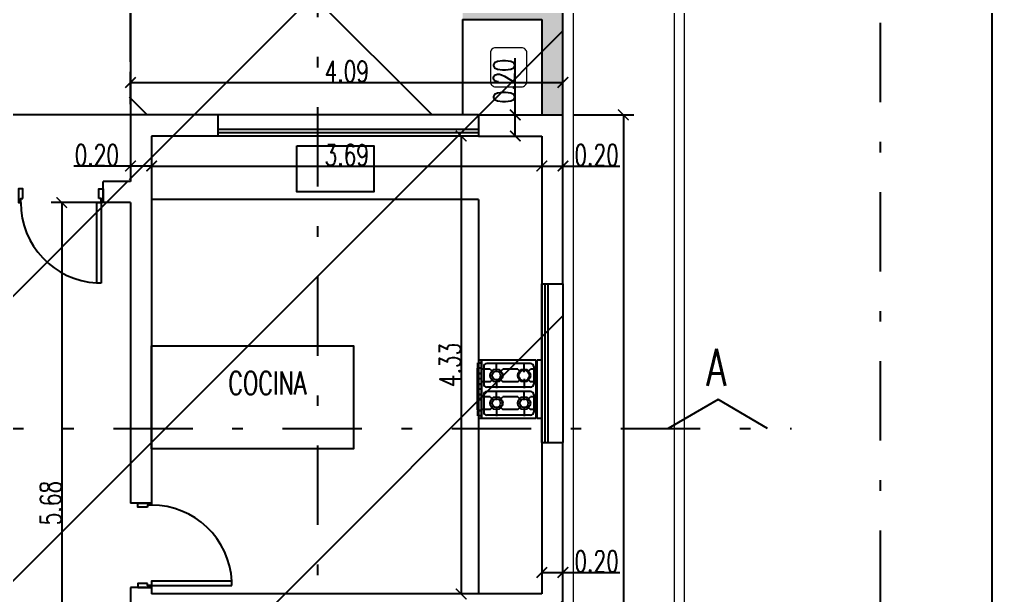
# Model space of a CAD drawing. Header units: millimetres. Extents: x 237 to 802, y 86 to 296.
# Drawn here: x 373.05 to 382.34, y 119.41 to 124.86 of the extents above; entities that cross this region are included whole.
import ezdxf

# ---------------------------------------------------------------- set-up
doc = ezdxf.new("R2010")
doc.units = ezdxf.units.MM
doc.linetypes.add('2040-Superposicion Puentes 20-21-22 con cintas TDC-023-024-025$0$DASHDOT2', pattern=[0.5, 0.25, -0.125, 0, -0.125])
doc.layers.get('Defpoints').update_dxf_attribs({"color": 254})
for name, color, linetype in [('01-MUROS', 6, 'Continuous'), ('02', 1, 'Continuous'), ('02-CARPINTERÍAS', 9, 'Continuous'), ('MUROS', 6, 'Continuous')]:
    doc.layers.add(name, color=color, linetype=linetype)
doc.layers.add('05-MOBILIARIO SANITARIOS', color=144, linetype='Continuous', lineweight=13)
doc.layers.add('06-SOLADOS', color=9, linetype='Continuous', lineweight=25)
doc.styles.add('GRAL', font='romans.shx', dxfattribs={"width": 0.7})
doc.dimstyles.new('C-100-2', dxfattribs={"dimscale": 0, "dimtxt": 0.2, "dimasz": 0.1, "dimexe": 0.1, "dimexo": 0.1, "dimgap": 0.005, "dimtad": 1, "dimzin": 0, "dimdsep": 46, "dimtxsty": 'GRAL', "dimblk1": 'ARCHTICK', "dimblk2": 'ARCHTICK', "dimsah": 1, "dimcen": 0, "dimclrd": 9, "dimclre": 9, "dimclrt": 1, "dimazin": 0, "dimtfac": 1, "dimtofl": 0, "dimtmove": 0, "dimatfit": 2, "dimldrblk": 'ARCHTICK', "dimfxl": 0, "dimtolj": 1, "dimtzin": 0, "dimarcsym": 0})
pattern_1 = [(45, (2e-12, -2.89), (-1.347038, 1.347038), [])]

# ---------------------------------------------------------------- blocks, each defined once
blk = doc.blocks.new('_ArchTick')
at = {"color": 0, "linetype": 'ByBlock', "const_width": 0.15}
blk.add_lwpolyline([(-0.5, -0.5), (0.5, 0.5)], dxfattribs=at)
blk = doc.blocks.new('*D26')
at = {"color": 9, "lineweight": -2}
for p, q in [((377.9879, 122.6332), (377.9879, 119.5289)), ((377.9879, 119.6289), (378.1879, 119.6289)), ((378.1879, 119.6289), (378.7245, 119.6289))]:
    blk.add_line(p, q, dxfattribs=at)
at = {"layer": 'Defpoints', "color": 0}
for p in [(377.9879, 122.7332), (378.1879, 119.6289), (378.1879, 119.6289)]:
    blk.add_point(p, dxfattribs=at)
at = {"color": 9, "lineweight": -2, "xscale": 0.1, "yscale": 0.1, "zscale": 0.1, "rotation": 180}
blk.add_blockref('_ArchTick', (377.9879, 119.6289), dxfattribs=at)
at = {"color": 9, "lineweight": -2, "xscale": 0.1, "yscale": 0.1, "zscale": 0.1}
blk.add_blockref('_ArchTick', (378.1879, 119.6289), dxfattribs=at)
at = {"color": 1, "insert": (378.5062, 119.7339), "char_height": 0.2, "attachment_point": 5, "style": 'GRAL'}
blk.add_mtext('\\A1;0.20', dxfattribs=at)
blk = doc.blocks.new('*D35')
at = {"color": 9, "lineweight": -2}
for p, q in [((381.2879, 152.0253), (382.3426, 152.0253)), ((382.2426, 152.0253), (382.2426, 105.6153)), ((381.2879, 105.6153), (382.3426, 105.6153))]:
    blk.add_line(p, q, dxfattribs=at)
at = {"layer": 'Defpoints', "color": 0}
for p in [(381.1879, 152.0253), (381.1879, 105.6153), (382.2426, 105.6153)]:
    blk.add_point(p, dxfattribs=at)
at = {"color": 9, "lineweight": -2, "xscale": 0.1, "yscale": 0.1, "zscale": 0.1}
for p, rotation in [((382.2426, 152.0253), 90), ((382.2426, 105.6153), 270)]:
    blk.add_blockref('_ArchTick', p, dxfattribs=dict(at, rotation=rotation))
at = {"color": 1, "insert": (382.1376, 128.8203), "char_height": 0.2, "attachment_point": 5, "rotation": 90, "style": 'GRAL'}
blk.add_mtext('\\A1;46.41', dxfattribs=at)
blk = doc.blocks.new('*D97')
at = {"color": 9, "lineweight": -2}
for p, q in [((378.2879, 123.9553), (378.859, 123.9553)), ((378.759, 123.9553), (378.759, 112.6153)), ((378.2879, 112.6153), (378.859, 112.6153))]:
    blk.add_line(p, q, dxfattribs=at)
at = {"layer": 'Defpoints', "color": 0}
for p in [(378.1879, 123.9553), (378.1879, 112.6153), (378.759, 112.6153)]:
    blk.add_point(p, dxfattribs=at)
at = {"color": 9, "lineweight": -2, "xscale": 0.1, "yscale": 0.1, "zscale": 0.1}
for p, rotation in [((378.759, 123.9553), 90), ((378.759, 112.6153), 270)]:
    blk.add_blockref('_ArchTick', p, dxfattribs=dict(at, rotation=rotation))
at = {"color": 1, "insert": (378.654, 118.2853), "char_height": 0.2, "attachment_point": 5, "rotation": 90, "style": 'GRAL'}
blk.add_mtext('\\A1;11.34', dxfattribs=at)
blk = doc.blocks.new('*D116')
at = {"color": 9, "lineweight": -2}
for p, q in [((373.9979, 123.1253), (373.3484, 123.1253)), ((373.4484, 123.1253), (373.4484, 117.4453)), ((373.9979, 117.4453), (373.3484, 117.4453))]:
    blk.add_line(p, q, dxfattribs=at)
at = {"layer": 'Defpoints', "color": 0}
for p in [(374.0979, 123.1253), (373.4484, 117.4453), (374.0979, 117.4453)]:
    blk.add_point(p, dxfattribs=at)
at = {"color": 9, "lineweight": -2, "xscale": 0.1, "yscale": 0.1, "zscale": 0.1}
for p, rotation in [((373.4484, 123.1253), 90), ((373.4484, 117.4453), 270)]:
    blk.add_blockref('_ArchTick', p, dxfattribs=dict(at, rotation=rotation))
at = {"color": 1, "insert": (373.3434, 120.2853), "char_height": 0.2, "attachment_point": 5, "rotation": 90, "style": 'GRAL'}
blk.add_mtext('\\A1;5.68', dxfattribs=at)
blk = doc.blocks.new('*D125')
at = {"color": 9, "lineweight": -2}
for p, q in [((374.0979, 124.0553), (374.0979, 124.3615)), ((378.1879, 124.0553), (378.1879, 124.3615)), ((374.0979, 124.2615), (378.1879, 124.2615))]:
    blk.add_line(p, q, dxfattribs=at)
at = {"layer": 'Defpoints', "color": 0}
for p in [(378.1879, 124.2615), (374.0979, 123.9553), (378.1879, 123.9553)]:
    blk.add_point(p, dxfattribs=at)
at = {"color": 9, "lineweight": -2, "xscale": 0.1, "yscale": 0.1, "zscale": 0.1, "rotation": 180}
blk.add_blockref('_ArchTick', (374.0979, 124.2615), dxfattribs=at)
at = {"color": 9, "lineweight": -2, "xscale": 0.1, "yscale": 0.1, "zscale": 0.1}
blk.add_blockref('_ArchTick', (378.1879, 124.2615), dxfattribs=at)
at = {"color": 1, "insert": (376.1429, 124.3665), "char_height": 0.2, "attachment_point": 5, "style": 'GRAL'}
blk.add_mtext('\\A1;4.09', dxfattribs=at)
blk = doc.blocks.new('*D182')
at = {"color": 9, "lineweight": -2}
for p, q in [((374.2979, 123.6553), (374.2979, 123.3714)), ((377.9879, 123.6553), (377.9879, 123.3714)), ((374.2979, 123.4714), (377.9879, 123.4714))]:
    blk.add_line(p, q, dxfattribs=at)
at = {"layer": 'Defpoints', "color": 0}
for p in [(374.2979, 123.7553), (377.9879, 123.7553), (377.9879, 123.4714)]:
    blk.add_point(p, dxfattribs=at)
at = {"color": 9, "lineweight": -2, "xscale": 0.1, "yscale": 0.1, "zscale": 0.1, "rotation": 180}
blk.add_blockref('_ArchTick', (374.2979, 123.4714), dxfattribs=at)
at = {"color": 9, "lineweight": -2, "xscale": 0.1, "yscale": 0.1, "zscale": 0.1}
blk.add_blockref('_ArchTick', (377.9879, 123.4714), dxfattribs=at)
at = {"color": 1, "insert": (376.1429, 123.5764), "char_height": 0.2, "attachment_point": 5, "style": 'GRAL'}
blk.add_mtext('\\A1;3.69', dxfattribs=at)
blk = doc.blocks.new('*D183')
at = {"color": 9, "lineweight": -2}
for p, q in [((377.3765, 123.7553), (377.1252, 123.7553)), ((377.2252, 123.7553), (377.2252, 119.4253)), ((377.3765, 119.4253), (377.1252, 119.4253))]:
    blk.add_line(p, q, dxfattribs=at)
at = {"layer": 'Defpoints', "color": 0}
for p in [(377.4765, 123.7553), (377.2252, 119.4253), (377.4765, 119.4253)]:
    blk.add_point(p, dxfattribs=at)
at = {"color": 9, "lineweight": -2, "xscale": 0.1, "yscale": 0.1, "zscale": 0.1}
for p, rotation in [((377.2252, 123.7553), 90), ((377.2252, 119.4253), 270)]:
    blk.add_blockref('_ArchTick', p, dxfattribs=dict(at, rotation=rotation))
at = {"color": 1, "insert": (377.1202, 121.5903), "char_height": 0.2, "attachment_point": 5, "rotation": 90, "style": 'GRAL'}
blk.add_mtext('\\A1;4.33', dxfattribs=at)
blk = doc.blocks.new('*D184')
at = {"color": 9, "lineweight": -2}
for p, q in [((377.7366, 123.9553), (377.7366, 124.492)), ((377.7366, 123.7553), (377.7366, 123.9553))]:
    blk.add_line(p, q, dxfattribs=at)
at = {"layer": 'Defpoints', "color": 0}
for p in [(377.7366, 123.9553), (377.7366, 123.9553), (377.7366, 123.7553)]:
    blk.add_point(p, dxfattribs=at)
at = {"color": 9, "lineweight": -2, "xscale": 0.1, "yscale": 0.1, "zscale": 0.1}
for p, rotation in [((377.7366, 123.9553), 90), ((377.7366, 123.7553), 270)]:
    blk.add_blockref('_ArchTick', p, dxfattribs=dict(at, rotation=rotation))
at = {"color": 1, "insert": (377.6316, 124.2736), "char_height": 0.2, "attachment_point": 5, "rotation": 90, "style": 'GRAL'}
blk.add_mtext('\\A1;0.20', dxfattribs=at)
blk = doc.blocks.new('*D185')
at = {"color": 9, "lineweight": -2}
for p, q in [((377.9879, 123.4714), (378.1879, 123.4714)), ((378.1879, 123.4714), (378.7245, 123.4714))]:
    blk.add_line(p, q, dxfattribs=at)
at = {"layer": 'Defpoints', "color": 0}
for p in [(377.9879, 123.4714), (378.1879, 123.4714), (378.1879, 123.4714)]:
    blk.add_point(p, dxfattribs=at)
at = {"color": 9, "lineweight": -2, "xscale": 0.1, "yscale": 0.1, "zscale": 0.1, "rotation": 180}
blk.add_blockref('_ArchTick', (377.9879, 123.4714), dxfattribs=at)
at = {"color": 9, "lineweight": -2, "xscale": 0.1, "yscale": 0.1, "zscale": 0.1}
blk.add_blockref('_ArchTick', (378.1879, 123.4714), dxfattribs=at)
at = {"color": 1, "insert": (378.5062, 123.5764), "char_height": 0.2, "attachment_point": 5, "style": 'GRAL'}
blk.add_mtext('\\A1;0.20', dxfattribs=at)
blk = doc.blocks.new('*D186')
at = {"color": 9, "lineweight": -2}
for p, q in [((374.0979, 123.4714), (373.5612, 123.4714)), ((374.2979, 123.4714), (374.0979, 123.4714))]:
    blk.add_line(p, q, dxfattribs=at)
at = {"layer": 'Defpoints', "color": 0}
for p in [(374.0979, 123.4714), (374.0979, 123.4714), (374.2979, 123.4714)]:
    blk.add_point(p, dxfattribs=at)
at = {"color": 9, "lineweight": -2, "xscale": 0.1, "yscale": 0.1, "zscale": 0.1, "rotation": 180}
blk.add_blockref('_ArchTick', (374.0979, 123.4714), dxfattribs=at)
at = {"color": 9, "lineweight": -2, "xscale": 0.1, "yscale": 0.1, "zscale": 0.1}
blk.add_blockref('_ArchTick', (374.2979, 123.4714), dxfattribs=at)
at = {"color": 1, "insert": (373.7795, 123.5764), "char_height": 0.2, "attachment_point": 5, "style": 'GRAL'}
blk.add_mtext('\\A1;0.20', dxfattribs=at)

msp = doc.modelspace()

# ---------------------------------------------------------------- hatches: boundary and pattern name
h = msp.add_hatch()
h.set_pattern_fill('ANSI37', color=9, scale=0.6)
h.set_pattern_definition([(45, (2e-12, -2.89), (-1.347038, 1.347038), []), (135, (2e-12, -2.89), (-1.347038, -1.347038), [])])
h.paths.add_polyline_path([(374.0879, 133.1653), (378.1879, 133.1653), (378.1879, 123.9553), (374.0879, 123.9553)])
h = msp.add_hatch(color=9)
h.dxf.hatch_style = 1
h.paths.add_polyline_path([(378.1879, 127.0653), (377.9879, 127.0653), (377.2379, 127.0653), (377.2379, 126.7853), (377.9879, 126.7853), (377.9879, 124.9753), (377.2379, 124.9753), (377.2379, 124.8553), (377.9879, 124.8553), (377.9879, 123.9553), (378.1879, 123.9553)])
h = msp.add_hatch()
h.set_pattern_fill('ANSI31', color=9, scale=0.6)
h.set_pattern_definition(pattern_1)
h.paths.add_polyline_path([(364.1879, 126.9553), (374.0979, 126.9553), (374.0979, 123.9553), (364.1879, 123.9553)])
h = msp.add_hatch()
h.set_pattern_fill('ANSI31', color=9, scale=0.6)
h.set_pattern_definition(pattern_1)
h.paths.add_polyline_path([(364.1879, 123.9553), (371.1379, 123.9553), (371.1379, 123.3253), (374.0879, 123.3253), (374.0879, 123.9553), (378.1879, 123.9553), (378.1879, 112.6153), (374.2279, 112.6153), (374.2279, 117.2253), (371.4179, 117.2253), (371.4179, 114.3353), (368.8179, 114.3353), (368.8179, 115.8253), (364.1879, 115.8253)])

# ---------------------------------------------------------------- linework, layer by layer
at = {"color": 7, "linetype": '2040-Superposicion Puentes 20-21-22 con cintas TDC-023-024-025$0$DASHDOT2', "ltscale": 3}
for p, q in [((381.1879, 152.0253), (381.1879, 105.6153)), ((375.8685, 110.4776), (375.8685, 134.4091)), ((362.7362, 120.9911), (380.3496, 120.9911))]:
    msp.add_line(p, q, dxfattribs=at)
at = {"color": 9}
for p, q in [((374.0879, 126.7853), (374.0979, 123.9553)), ((377.9879, 123.9553), (378.1879, 123.9553)), ((377.9879, 122.3583), (378.1879, 122.3583)), ((377.9879, 120.8583), (377.9879, 122.3583)), ((378.0179, 120.8583), (378.0179, 122.3583)), ((378.0479, 120.8583), (378.0479, 122.3583)), ((378.1879, 122.3583), (378.1879, 120.8583)), ((377.9879, 120.8583), (378.1879, 120.8583))]:
    msp.add_line(p, q, dxfattribs=at)
at = {"color": 1, "linetype": 'ByBlock'}
for p, q in [((377.3853, 121.5616), (377.3777, 121.5616)), ((377.3777, 121.5616), (377.3777, 121.1658)), ((377.3829, 121.6101), (377.4129, 121.6101)), ((377.3829, 121.5601), (377.3829, 121.6101)), ((377.3829, 121.6101), (377.3829, 121.5601)), ((377.4129, 121.6101), (377.3829, 121.6101)), ((377.4129, 121.5601), (377.3829, 121.5601)), ((377.4129, 121.5601), (377.3829, 121.5601)), ((377.3853, 121.1658), (377.3853, 121.5616)), ((377.3879, 121.6351), (377.3879, 121.6101)), ((377.3879, 121.6351), (377.3879, 121.6101)), ((377.4129, 121.6351), (377.3879, 121.6351)), ((377.4129, 121.6351), (377.3879, 121.6351)), ((377.3879, 121.5601), (377.3879, 121.5475)), ((377.3879, 121.5601), (377.3879, 121.5101)), ((377.4129, 121.6351), (377.4129, 121.0851)), ((377.4129, 121.6101), (377.4129, 121.5601)), ((377.4179, 121.6351), (377.4179, 121.0851)), ((377.9314, 121.6351), (377.4179, 121.6351)), ((377.9314, 121.6351), (377.4179, 121.6351)), ((377.4979, 121.5509), (377.4179, 121.5509)), ((377.4379, 121.5751), (377.4379, 121.4101)), ((377.8814, 121.6051), (377.4679, 121.6051)), ((377.4979, 121.5509), (377.5279, 121.5209)), ((377.5579, 121.5209), (377.5579, 121.6151)), ((377.5879, 121.5209), (377.6179, 121.5509)), ((377.7599, 121.5509), (377.6179, 121.5509)), ((377.7599, 121.5509), (377.7899, 121.5209)), ((377.8199, 121.5209), (377.8199, 121.6151)), ((377.8499, 121.5209), (377.8799, 121.5509)), ((377.9314, 121.5509), (377.8799, 121.5509)), ((377.9114, 121.5751), (377.9114, 121.4101)), ((377.9314, 121.6351), (377.9314, 121.0851)), ((377.9414, 121.6351), (377.9414, 121.0851)), ((377.9879, 121.6351), (377.9414, 121.6351)), ((377.9879, 121.6351), (377.9414, 121.6351)), ((377.9879, 121.6351), (377.9879, 121.0851)), ((377.3829, 121.5101), (377.4129, 121.5101)), ((377.3829, 121.4601), (377.3829, 121.5101)), ((377.3829, 121.5101), (377.3829, 121.4601)), ((377.4129, 121.5101), (377.3829, 121.5101)), ((377.4129, 121.4601), (377.3829, 121.4601)), ((377.4129, 121.4601), (377.3829, 121.4601)), ((377.3879, 121.4601), (377.3879, 121.4101)), ((377.4129, 121.5101), (377.4129, 121.4601)), ((377.4979, 121.4309), (377.5279, 121.4609)), ((377.5579, 121.4609), (377.5579, 121.3701)), ((377.5879, 121.4609), (377.6179, 121.4309)), ((377.7599, 121.4309), (377.7899, 121.4609)), ((377.8199, 121.4609), (377.8199, 121.3701)), ((377.8499, 121.4609), (377.8799, 121.4309)), ((377.3829, 121.4101), (377.4129, 121.4101)), ((377.3829, 121.3601), (377.3829, 121.4101)), ((377.3829, 121.4101), (377.3829, 121.3601)), ((377.4129, 121.4101), (377.3829, 121.4101)), ((377.4129, 121.4101), (377.4129, 121.3601)), ((377.4979, 121.4309), (377.4179, 121.4309)), ((377.8814, 121.3801), (377.4679, 121.3801)), ((377.7599, 121.4309), (377.6179, 121.4309)), ((377.9314, 121.4309), (377.8799, 121.4309)), ((377.4129, 121.3601), (377.3829, 121.3601)), ((377.4129, 121.3601), (377.3829, 121.3601)), ((377.3829, 121.3101), (377.4129, 121.3101)), ((377.3829, 121.2601), (377.3829, 121.3101)), ((377.3829, 121.3101), (377.3829, 121.2601)), ((377.4129, 121.3101), (377.3829, 121.3101)), ((377.3879, 121.3601), (377.3879, 121.3101)), ((377.4129, 121.3101), (377.4129, 121.2601)), ((377.4979, 121.2892), (377.4179, 121.2892)), ((377.4379, 121.3101), (377.4379, 121.1451)), ((377.8814, 121.3401), (377.4679, 121.3401)), ((377.4979, 121.2892), (377.5279, 121.2592)), ((377.5579, 121.2592), (377.5579, 121.3501)), ((377.5879, 121.2592), (377.6179, 121.2892)), ((377.7599, 121.2892), (377.6179, 121.2892)), ((377.7599, 121.2892), (377.7899, 121.2592)), ((377.8199, 121.2592), (377.8199, 121.3501)), ((377.8499, 121.2592), (377.8799, 121.2892)), ((377.9314, 121.2892), (377.8799, 121.2892)), ((377.9114, 121.3101), (377.9114, 121.1451)), ((377.4129, 121.2601), (377.3829, 121.2601)), ((377.4129, 121.2601), (377.3829, 121.2601)), ((377.3879, 121.2601), (377.3879, 121.1601)), ((377.4979, 121.1692), (377.5279, 121.1992)), ((377.5579, 121.1992), (377.5579, 121.1051)), ((377.5879, 121.1992), (377.6179, 121.1692)), ((377.7599, 121.1692), (377.7899, 121.1992)), ((377.8199, 121.1992), (377.8199, 121.1051)), ((377.8499, 121.1992), (377.8799, 121.1692)), ((377.3777, 121.1658), (377.3853, 121.1658)), ((377.3829, 121.1601), (377.4129, 121.1601)), ((377.3829, 121.1101), (377.3829, 121.1601)), ((377.3829, 121.1601), (377.3829, 121.1101)), ((377.4129, 121.1601), (377.3829, 121.1601)), ((377.4129, 121.1101), (377.3829, 121.1101)), ((377.4129, 121.1101), (377.3829, 121.1101)), ((377.3879, 121.1101), (377.3879, 121.0851)), ((377.4129, 121.0851), (377.3879, 121.0851)), ((377.4129, 121.1601), (377.4129, 121.1101)), ((377.4979, 121.1692), (377.4179, 121.1692)), ((377.9314, 121.0851), (377.4179, 121.0851)), ((377.8814, 121.1151), (377.4679, 121.1151)), ((377.7599, 121.1692), (377.6179, 121.1692)), ((377.9314, 121.1692), (377.8799, 121.1692)), ((377.9879, 121.0851), (377.9414, 121.0851))]:
    msp.add_line(p, q, dxfattribs=at)
at = {"color": 9}
msp.add_lwpolyline([(364.1879, 123.9553), (364.1879, 126.9553), (374.0879, 126.9553), (374.0979, 123.9553)], dxfattribs=at)
for points in [[(364.1879, 126.9553), (374.0979, 126.9553), (374.0979, 123.9553), (364.1879, 123.9553)], [(375.6711, 123.6624), (376.3991, 123.6624), (376.3991, 123.2273), (375.6711, 123.2273)], [(374.2979, 121.7709), (376.2062, 121.7709), (376.2062, 120.799), (374.2979, 120.799)]]:
    msp.add_lwpolyline(points, close=True, dxfattribs=at)
at = {"color": 1, "linetype": 'ByBlock'}
for centre, radius in [((377.5579, 121.4909), 0.06), ((377.8199, 121.4909), 0.06), ((377.5579, 121.4909), 0.04), ((377.8199, 121.4909), 0.05), ((377.5579, 121.2292), 0.06), ((377.5579, 121.2292), 0.04), ((377.8199, 121.2292), 0.06), ((377.8199, 121.2292), 0.04)]:
    msp.add_circle(centre, radius, dxfattribs=at)
for centre, start, end in [((377.4679, 121.5751), 90, 180), ((377.8814, 121.5751), 0, 90), ((377.4679, 121.4101), 180, 270), ((377.8814, 121.4101), 270, 0), ((377.4679, 121.3101), 90, 180), ((377.8814, 121.3101), 0, 90), ((377.4679, 121.1451), 180, 270), ((377.8814, 121.1451), 270, 0)]:
    msp.add_arc(centre, 0.03, start, end, dxfattribs=at)
at = {"layer": '01-MUROS'}
for p, q in [((377.2379, 124.8553), (377.9879, 124.8553)), ((377.9879, 124.8553), (377.9879, 123.9553)), ((374.0979, 123.9553), (374.0979, 123.3253)), ((374.9279, 123.9553), (374.0979, 123.9553)), ((374.9279, 123.9553), (374.6908, 123.9553)), ((374.9279, 123.7553), (374.9279, 123.9553)), ((377.3879, 123.9553), (377.3879, 123.7553)), ((377.3879, 123.9553), (377.9879, 123.9553)), ((374.2979, 123.7553), (374.2979, 120.2652)), ((374.9279, 123.7553), (374.2979, 123.7553)), ((377.3879, 123.7553), (377.9879, 123.7553)), ((377.9879, 123.7553), (377.9879, 122.3583)), ((374.0979, 123.3253), (373.8401, 123.3253)), ((373.8401, 123.1253), (373.8401, 123.3253)), ((374.0979, 123.1253), (373.8401, 123.1253)), ((374.0979, 123.1253), (374.0979, 120.2852)), ((377.9879, 120.8583), (377.9879, 119.4253)), ((374.2979, 120.2852), (374.0979, 120.2852)), ((374.2979, 119.5452), (374.2979, 119.4253)), ((374.2979, 119.4852), (374.0979, 119.4852)), ((374.0979, 119.4852), (374.0979, 119.3053)), ((377.9879, 119.4253), (374.2979, 119.4253))]:
    msp.add_line(p, q, dxfattribs=at)
for points in [[(378.1879, 122.3583), (378.1879, 132.0481)], [(378.1879, 119.1569), (378.1879, 120.8583)]]:
    msp.add_lwpolyline(points, dxfattribs=at)
at = {"layer": '02-CARPINTERÍAS'}
for p, q in [((377.2379, 124.8553), (377.2379, 123.9553)), ((377.3879, 123.9553), (374.8379, 123.9553)), ((377.3879, 123.8153), (374.9279, 123.8153)), ((377.3879, 123.7853), (374.9279, 123.7853)), ((377.3879, 123.7553), (374.8379, 123.7553)), ((377.3879, 123.1553), (374.2979, 123.1553)), ((377.3879, 123.1553), (377.3879, 119.4253))]:
    msp.add_line(p, q, dxfattribs=at)
for points in [[(373.0801, 123.1653), (373.0801, 123.2553), (373.0401, 123.2553), (373.0401, 123.1253), (373.0601, 123.1253), (373.0601, 123.1653)], [(373.8001, 123.1653), (373.8001, 123.2553), (373.8401, 123.2553), (373.8401, 123.1253), (373.8201, 123.1253), (373.8201, 123.1653)], [(373.8201, 122.3653), (373.7801, 122.3653), (373.7801, 123.1253), (373.8201, 123.1253)], [(374.2579, 120.2452), (374.1679, 120.2452), (374.1679, 120.2852), (374.2979, 120.2852), (374.2979, 120.2652), (374.2579, 120.2652)], [(374.2579, 119.5252), (374.1679, 119.5252), (374.1679, 119.4852), (374.2979, 119.4852), (374.2979, 119.5052), (374.2579, 119.5052)], [(375.0579, 119.5052), (375.0579, 119.5452), (374.2979, 119.5452), (374.2979, 119.5052)]]:
    msp.add_lwpolyline(points, close=True, dxfattribs=at)
for centre, start, end in [((373.8201, 123.1253), 180, 266.98304), ((374.2979, 119.5052), 3.01696, 90)]:
    msp.add_arc(centre, 0.76, start, end, dxfattribs=at)
at = {"layer": '05-MOBILIARIO SANITARIOS', "color": 1}
msp.add_lwpolyline([(377.7963, 124.5903), (377.5513, 124.5903, 0.414214), (377.5013, 124.5403), (377.5013, 124.2703, 0.414214), (377.5513, 124.2203), (377.7963, 124.2203, 0.414214), (377.8463, 124.2703), (377.8463, 124.5403, 0.414214)], format="xyb", close=True, dxfattribs=at)
at = {"layer": '06-SOLADOS', "lineweight": 9}
msp.add_lwpolyline([(378.1879, 112.6153), (379.3379, 112.6153), (379.3379, 133.5281)], dxfattribs=at)
msp.add_lwpolyline([(379.2379, 112.7153), (378.2879, 112.7153), (378.2879, 133.4281), (379.2379, 133.4281)], close=True, dxfattribs=at)
at = {"layer": 'MUROS', "color": 1}
for p, q in [((379.6538, 121.2645), (379.1837, 120.9911)), ((380.1214, 120.9911), (379.6538, 121.2645))]:
    msp.add_line(p, q, dxfattribs=at)

# ---------------------------------------------------------------- texts
at = {"layer": '02', "color": 7, "style": 'GRAL', "width": 0.7}
msp.add_text('A', height=0.35, dxfattribs=at).set_placement((379.544, 121.3934))
at = {"layer": '02', "style": 'GRAL', "width": 0.7}
msp.add_text('COCINA', height=0.22, dxfattribs=at).set_placement((375.0232, 121.3097))

# ---------------------------------------------------------------- dimensions: what is measured, and where the dimension line sits
at = {"color": 9}
for base, p1, p2, picture, middle in [((382.2426, 105.6153), (381.1879, 152.0253), (381.1879, 105.6153), '*D35', (382.1376, 128.8203)), ((377.7366, 123.9553), (377.7366, 123.7553), (377.7366, 123.9553), '*D184', (377.6316, 124.2736)), ((378.759, 112.6153), (378.1879, 123.9553), (378.1879, 112.6153), '*D97', (378.654, 118.2853)), ((377.2252, 119.4253), (377.4765, 123.7553), (377.4765, 119.4253), '*D183', (377.1202, 121.5903)), ((373.4484, 117.4453), (374.0979, 123.1253), (374.0979, 117.4453), '*D116', (373.3434, 120.2853))]:
    dim = msp.add_linear_dim(base=base, p1=p1, p2=p2, angle=90, dimstyle='C-100-2', override={"dimscale": 1}, dxfattribs=at)
    dim.commit()
    dim.dimension.update_dxf_attribs({"geometry": picture, "text_midpoint": middle})
for base, p1, p2, picture, middle in [((378.1879, 124.2615), (374.0979, 123.9553), (378.1879, 123.9553), '*D125', (376.1429, 124.3665)), ((374.0979, 123.4714), (374.2979, 123.4714), (374.0979, 123.4714), '*D186', (373.7795, 123.5764)), ((377.9879, 123.4714), (374.2979, 123.7553), (377.9879, 123.7553), '*D182', (376.1429, 123.5764)), ((378.1879, 123.4714), (377.9879, 123.4714), (378.1879, 123.4714), '*D185', (378.5062, 123.5764)), ((378.1879, 119.6289), (377.9879, 122.7332), (378.1879, 119.6289), '*D26', (378.5062, 119.7339))]:
    dim = msp.add_linear_dim(base=base, p1=p1, p2=p2, dimstyle='C-100-2', override={"dimscale": 1}, dxfattribs=at)
    dim.commit()
    dim.dimension.update_dxf_attribs({"geometry": picture, "text_midpoint": middle})

doc.saveas('drawing.dxf')
